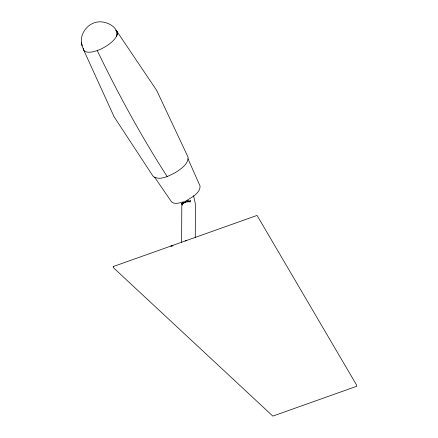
<?xml version="1.0" encoding="UTF-8"?>
<svg xmlns="http://www.w3.org/2000/svg" width="438" height="438" viewBox="0 0 438 438"><rect width="100%" height="100%" fill="white"/><g stroke="black" fill="none" stroke-linecap="round" stroke-linejoin="round"><path stroke-width="0.66" d="M181.622 242.263L181.803 206.342M195.26 237.752L195.419 206.161L195.195 202.997L193.547 195.731M116.442 36.447C119.645 27.145 106.204 21.019 98.555 21.9C87.764 22.699 79.026 34.142 81.879 44.742M181.967 203.183L181.858 205.636C182.92 202.137 187.404 201.327 190.557 201.934L190.442 200.171L189.512 201.781L188.696 200.199L188.444 201.743L186.938 200.451L185.373 202.274L185.279 200.911L184.064 202.882L183.84 201.551L183.002 203.675L182.706 202.329L182.257 204.612L181.967 203.183L182.011 205.115M117.138 34.848L117.274 32.133L115.752 30.266L116.097 30.189M187.519 199.947C192.632 196.843 200.056 192.939 200.106 186.15L187.99 158.797M81.435 42.442L82.109 45.919L83.444 49.489L114.104 116.793L153.251 176.503C160.149 181.009 169.019 175.775 175.463 172.561C180.713 168.926 188.329 164.453 188.099 157.22L156.607 90.277L116.716 31.076M185.17 240.982L186.166 240.626M182.947 201.934C179.41 202.969 174.757 204.639 171.586 201.934L154.658 177.248M186.938 200.451L187.382 201.809M81.884 44.72L82.109 45.919M83.302 48.224L83.444 49.489M116.437 30.78A19.075 7.594 -29.2 0 1 103.91 47.523A19.075 7.594 -29.2 0 1 83.351 49.089M167.13 176.509A542.764 194.592 70.4 0 1 97.252 50.545M113.267 266.534L113.261 267.552L272.819 416.1L356.702 386.289L356.707 385.27L257.068 215.43L113.267 266.534M172.89 245.729L170.88 246.057L172.846 245.745"/></g></svg>
